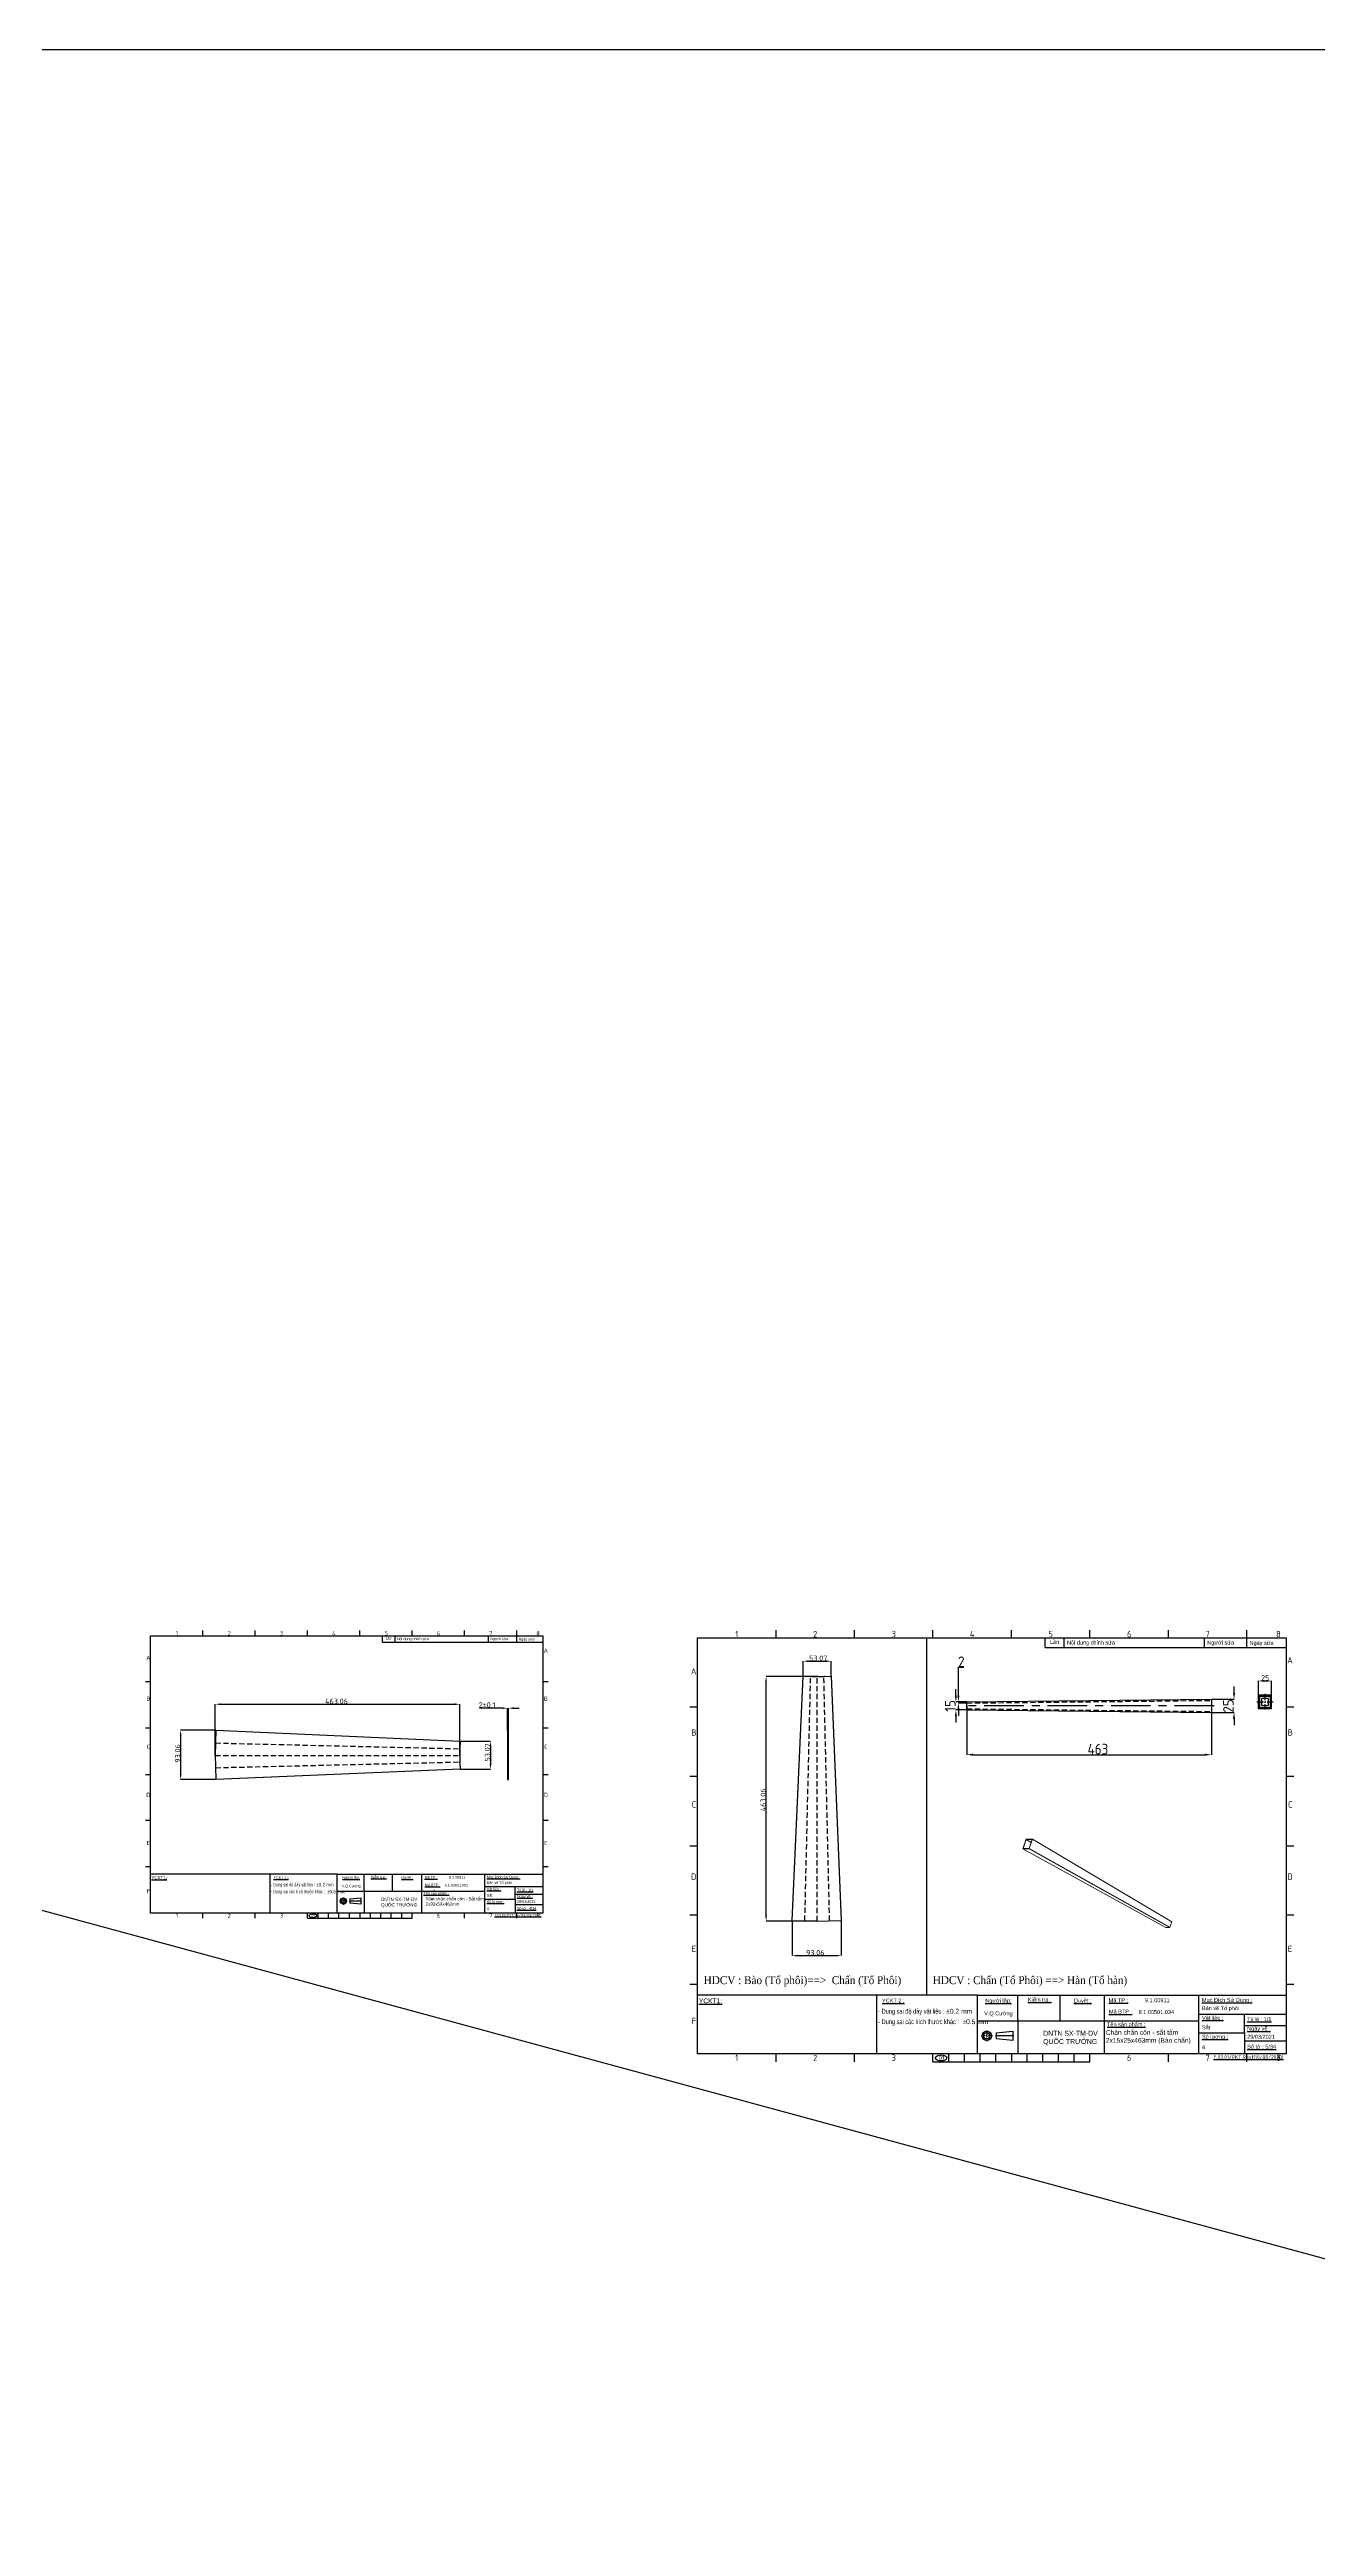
# Model space of a CAD drawing. Header units: millimetres. Extents: x -205945 to -46279, y 28253 to 108078.
# Drawn here: x -122885 to -120485, y 42324 to 47014 of the extents above; entities that cross this region are included whole.
import ezdxf

# ---------------------------------------------------------------- set-up
doc = ezdxf.new("R2010")
doc.units = ezdxf.units.MM
doc.header["$PDMODE"] = 2
for name, pattern in [('CENTER', [2, 1.25, -0.25, 0.25, -0.25]), ('CENTERX2', [4, 2.5, -0.5, 0.5, -0.5]), ('CONTPVMNIL', [0]), ('DASHEDX2', [1.5, 1, -0.5])]:
    doc.linetypes.add(name, pattern=pattern)
doc.layers.get('0').update_dxf_attribs({"linetype": 'CONTPVMNIL'})
doc.layers.get('DEFPOINTS').update_dxf_attribs({"color": 6})
for name, color, linetype in [('CENTER', 1, 'CENTERX2'), ('FRAME050', 6, 'Continuous'), ('hatch', 4, 'DASHEDX2'), ('MAIN', 7, 'Continuous')]:
    doc.layers.add(name, color=color, linetype=linetype)
doc.styles.add('ISOCP', font='isocp')
doc.styles.add('SLDTEXTSTYLE1', font='timesi.ttf', dxfattribs={"width": 0.933})
doc.styles.add('SLDTEXTSTYLE3', font='TXT', dxfattribs={"width": 0.65, "bigfont": 'bigfont'})
doc.styles.get("Standard").update_dxf_attribs({"font": 'isocp.shx'})
doc.dimstyles.new('Dim20$0', dxfattribs={"dimtxt": 20, "dimasz": 10, "dimexe": 0, "dimexo": 0, "dimgap": 0.6, "dimtad": 1, "dimtoh": 1, "dimdsep": 46, "dimtxsty": 'ISOCP', "dimcen": 0, "dimclrd": 3, "dimclre": 3, "dimclrt": 7, "dimadec": 3, "dimazin": 2, "dimtp": 0.05, "dimtm": 0.05, "dimtfac": 0.7, "dimtofl": 0, "dimtmove": 0, "dimatfit": 3, "dimfxl": 0, "dimtolj": 1, "dimarcsym": 0})

# ---------------------------------------------------------------- blocks, each defined once
blk = doc.blocks.new('ẢERHAEEH')
at = {"layer": 'FRAME050'}
for p, q in [((-261.4, 214), (-261.4, 217.9)), ((-221.8, 214), (-221.8, 217.9)), ((-182.2, 214), (-182.2, 217.9)), ((-142.6, 214), (-142.6, 217.9)), ((-103, 214), (-103, 217.9)), ((-63.4, 214), (-63.4, 217.9)), ((-23.8, 214), (-23.8, 217.9)), ((-301, 179), (-304.9, 179)), ((0, 179), (-4, 179)), ((-301, 144), (-304.9, 144)), ((0, 144), (-4, 144)), ((-304.9, 109), (-301, 109)), ((-4, 109), (0, 109)), ((-301, 74), (-304.9, 74)), ((0, 74), (-4, 74)), ((-301, 39), (-304.9, 39)), ((0, 39), (-4, 39)), ((-261.4, 0), (-261.4, 4)), ((-221.8, 0), (-221.8, 4)), ((-182.2, 0), (-182.2, 4)), ((-182.2, 0), (-103, 0)), ((-174.2, 0), (-174.2, 4)), ((-166.3, 0), (-166.3, 4)), ((-158.4, 0), (-158.4, 4)), ((-150.5, 0), (-150.5, 4)), ((-142.6, 4), (-142.6, 0)), ((-134.6, 0), (-134.6, 4)), ((-126.7, 0), (-126.7, 4)), ((-118.8, 0), (-118.8, 4)), ((-110.9, 0), (-110.9, 4)), ((-103, 0), (-103, 4)), ((-63.4, 0), (-63.4, 4)), ((-23.8, 0), (-23.8, 4))]:
    blk.add_line(p, q, dxfattribs=at)
at = {"layer": 'MAIN', "color": 7, "linetype": 'Continuous'}
blk.add_lwpolyline([(-301, 214), (-4, 214), (-4, 4), (-301, 4)], close=True, dxfattribs=at)
at = {"layer": 'FRAME050', "style": 'ISOCP'}
for s, p in [('1', (-282, 214.4)), ('2', (-242.7, 214.3)), ('3', (-203.1, 214.4)), ('4', (-163.6, 214.4)), ('5', (-123.9, 214.4)), ('6', (-84.3, 214.3)), ('7', (-44.7, 214.4)), ('8', (-9, 214.4)), ('A', (-3.4, 201.2)), ('A', (-304.4, 195.6)), ('B', (-304.2, 164.7)), ('B', (-3.2, 164.7)), ('C', (-304, 128.3)), ('C', (-3, 128.3)), ('D', (-304.3, 91.9)), ('D', (-3.3, 91.9)), ('E', (-304, 55.4)), ('E', (-3.1, 55.4)), ('F', (-304, 19)), ('1', (-282, 0.4)), ('2', (-242.7, 0.3)), ('3', (-203.1, 0.5)), ('6', (-84.3, 0.3)), ('7', (-44.7, 0.4)), ('8', (-9, 0.4))]:
    blk.add_text(s, height=3.17, dxfattribs=at).set_placement(p)
blk = doc.blocks.new('*D64')
at = {"color": 3, "lineweight": -2, "ltscale": 30, "transparency": 16777216}
for p, q in [((-121149.1, 43877.7), (-121149.1, 43785.4)), ((-120686.1, 43877.7), (-120686.1, 43785.4)), ((-121137.1, 43785.4), (-120698.1, 43785.4))]:
    blk.add_line(p, q, dxfattribs=at)
at = {"color": 3, "ltscale": 30, "transparency": 16777216}
for points in [[(-121137.1, 43787.4), (-121137.1, 43783.4), (-121149.1, 43785.4)], [(-120698.1, 43787.4), (-120698.1, 43783.4), (-120686.1, 43785.4)]]:
    blk.add_solid(points, dxfattribs=at)
at = {"layer": 'DEFPOINTS', "color": 0, "ltscale": 30, "transparency": 16777216}
for p in [(-121149.1, 43877.7), (-120686.1, 43877.7), (-120686.1, 43785.4)]:
    blk.add_point(p, dxfattribs=at)
at = {"color": 7, "ltscale": 30, "transparency": 16777216, "insert": (-120900.9, 43796), "char_height": 20, "attachment_point": 5, "style": 'ISOCP'}
blk.add_mtext('\\A1;463', dxfattribs=at)
blk = doc.blocks.new('*D65')
at = {"color": 3, "lineweight": -2, "ltscale": 30, "transparency": 16777216}
for p, q in [((-120643.3, 43902.2), (-120643.3, 43914.2)), ((-120686.1, 43890.2), (-120643.3, 43890.2)), ((-120686.1, 43865.2), (-120643.3, 43865.2)), ((-120643.3, 43853.2), (-120643.3, 43841.2))]:
    blk.add_line(p, q, dxfattribs=at)
at = {"color": 3, "ltscale": 30, "transparency": 16777216}
for points in [[(-120645.3, 43902.2), (-120641.3, 43902.2), (-120643.3, 43890.2)], [(-120645.3, 43853.2), (-120641.3, 43853.2), (-120643.3, 43865.2)]]:
    blk.add_solid(points, dxfattribs=at)
at = {"layer": 'DEFPOINTS', "color": 0, "ltscale": 30, "transparency": 16777216}
for p in [(-120686.1, 43890.2), (-120686.1, 43865.2), (-120643.3, 43865.2)]:
    blk.add_point(p, dxfattribs=at)
at = {"color": 7, "ltscale": 30, "transparency": 16777216, "insert": (-120653.9, 43877.7), "char_height": 20, "attachment_point": 5, "rotation": 90, "style": 'ISOCP'}
blk.add_mtext('\\A1;25', dxfattribs=at)
blk = doc.blocks.new('*D66')
at = {"color": 3, "lineweight": -2, "ltscale": 30, "transparency": 16777216}
for p, q in [((-121165, 43897.2), (-121165, 43950.8)), ((-121165, 43950.8), (-121154.7, 43950.8)), ((-121149.1, 43885.2), (-121165, 43885.2)), ((-121149.1, 43883.2), (-121165, 43883.2)), ((-121165, 43871.2), (-121165, 43859.2))]:
    blk.add_line(p, q, dxfattribs=at)
at = {"color": 3, "ltscale": 30, "transparency": 16777216}
for points in [[(-121167, 43897.2), (-121163, 43897.2), (-121165, 43885.2)], [(-121167, 43871.2), (-121163, 43871.2), (-121165, 43883.2)]]:
    blk.add_solid(points, dxfattribs=at)
at = {"layer": 'DEFPOINTS', "color": 0, "ltscale": 30, "transparency": 16777216}
for p in [(-121165, 43883.2), (-121149.1, 43885.2), (-121149.1, 43883.2)]:
    blk.add_point(p, dxfattribs=at)
at = {"color": 7, "ltscale": 30, "transparency": 16777216, "insert": (-121159.5, 43961.4), "char_height": 20, "attachment_point": 5, "style": 'ISOCP'}
blk.add_mtext('\\A1;2', dxfattribs=at)
blk = doc.blocks.new('*D230')
at = {"color": 3, "lineweight": -2, "ltscale": 30, "transparency": 16777216}
for p, q in [((-121169.8, 43897.2), (-121169.8, 43909.2)), ((-121149.1, 43885.2), (-121169.8, 43885.2)), ((-121149.1, 43870.2), (-121169.8, 43870.2)), ((-121169.8, 43858.2), (-121169.8, 43846.2))]:
    blk.add_line(p, q, dxfattribs=at)
at = {"color": 3, "ltscale": 30, "transparency": 16777216}
for points in [[(-121171.8, 43897.2), (-121167.8, 43897.2), (-121169.8, 43885.2)], [(-121171.8, 43858.2), (-121167.8, 43858.2), (-121169.8, 43870.2)]]:
    blk.add_solid(points, dxfattribs=at)
at = {"layer": 'DEFPOINTS', "color": 0, "ltscale": 30, "transparency": 16777216}
for p in [(-121169.8, 43870.2), (-121149.1, 43885.2), (-121149.1, 43870.2)]:
    blk.add_point(p, dxfattribs=at)
at = {"color": 7, "ltscale": 30, "transparency": 16777216, "insert": (-121180.4, 43877.7), "char_height": 20, "attachment_point": 5, "rotation": 90, "style": 'ISOCP'}
blk.add_mtext('\\A1;15', dxfattribs=at)
blk = doc.blocks.new('*D250')
at = {"color": 3, "lineweight": -2, "ltscale": 30, "transparency": 16777216}
for p, q in [((-120597.3, 43897.8), (-120597.3, 43925)), ((-120587.3, 43925), (-120582.3, 43925)), ((-120572.3, 43897.8), (-120572.3, 43925))]:
    blk.add_line(p, q, dxfattribs=at)
at = {"color": 3, "ltscale": 30, "transparency": 16777216}
for points in [[(-120587.3, 43926.6), (-120587.3, 43923.3), (-120597.3, 43925)], [(-120582.3, 43926.6), (-120582.3, 43923.3), (-120572.3, 43925)]]:
    blk.add_solid(points, dxfattribs=at)
at = {"layer": 'DEFPOINTS', "color": 0, "ltscale": 30, "transparency": 16777216}
for p in [(-120572.3, 43925), (-120597.3, 43897.8), (-120572.3, 43897.8)]:
    blk.add_point(p, dxfattribs=at)
at = {"color": 7, "ltscale": 30, "transparency": 16777216, "insert": (-120584.2, 43930.6), "char_height": 10, "attachment_point": 5, "style": 'ISOCP'}
blk.add_mtext('\\A1;25', dxfattribs=at)
blk = doc.blocks.new('*D257')
at = {"color": 3, "lineweight": -2, "ltscale": 30, "transparency": 16777216}
for p, q in [((-122571.7, 43784.1), (-122571.7, 43880.9)), ((-122561.7, 43880.9), (-122118.6, 43880.9)), ((-122108.6, 43784.1), (-122108.6, 43880.9))]:
    blk.add_line(p, q, dxfattribs=at)
at = {"color": 3, "ltscale": 30, "transparency": 16777216}
for points in [[(-122561.7, 43882.6), (-122561.7, 43879.3), (-122571.7, 43880.9)], [(-122118.6, 43882.6), (-122118.6, 43879.3), (-122108.6, 43880.9)]]:
    blk.add_solid(points, dxfattribs=at)
at = {"layer": 'DEFPOINTS', "color": 0, "ltscale": 30, "transparency": 16777216}
for p in [(-122108.6, 43880.9), (-122571.7, 43784.1), (-122108.6, 43784.1)]:
    blk.add_point(p, dxfattribs=at)
at = {"color": 7, "ltscale": 30, "transparency": 16777216, "insert": (-122342.2, 43886.5), "char_height": 10, "attachment_point": 5, "style": 'ISOCP'}
blk.add_mtext('\\A1;463.06', dxfattribs=at)
blk = doc.blocks.new('*D258')
at = {"color": 3, "lineweight": -2, "ltscale": 30, "transparency": 16777216}
for p, q in [((-122107.9, 43810.9), (-122050.8, 43810.9)), ((-122050.8, 43800.9), (-122050.8, 43767.8)), ((-122108.1, 43757.8), (-122050.8, 43757.8))]:
    blk.add_line(p, q, dxfattribs=at)
at = {"color": 3, "ltscale": 30, "transparency": 16777216}
for points in [[(-122052.4, 43800.9), (-122049.1, 43800.9), (-122050.8, 43810.9)], [(-122052.4, 43767.8), (-122049.1, 43767.8), (-122050.8, 43757.8)]]:
    blk.add_solid(points, dxfattribs=at)
at = {"layer": 'DEFPOINTS', "color": 0, "ltscale": 30, "transparency": 16777216}
for p in [(-122107.9, 43810.9), (-122108.1, 43757.8), (-122050.8, 43757.8)]:
    blk.add_point(p, dxfattribs=at)
at = {"color": 7, "ltscale": 30, "transparency": 16777216, "insert": (-122056.4, 43789.7), "char_height": 10, "attachment_point": 5, "rotation": 90, "style": 'ISOCP'}
blk.add_mtext('\\A1;53.07', dxfattribs=at)
blk = doc.blocks.new('*D259')
at = {"color": 3, "lineweight": -2, "ltscale": 30, "transparency": 16777216}
for p, q in [((-122570.5, 43831.7), (-122637.2, 43831.7)), ((-122637.2, 43821.7), (-122637.2, 43748.7)), ((-122570.8, 43738.7), (-122637.2, 43738.7))]:
    blk.add_line(p, q, dxfattribs=at)
at = {"color": 3, "ltscale": 30, "transparency": 16777216}
for points in [[(-122638.9, 43821.7), (-122635.5, 43821.7), (-122637.2, 43831.7)], [(-122638.9, 43748.7), (-122635.5, 43748.7), (-122637.2, 43738.7)]]:
    blk.add_solid(points, dxfattribs=at)
at = {"layer": 'DEFPOINTS', "color": 0, "ltscale": 30, "transparency": 16777216}
for p in [(-122570.5, 43831.7), (-122637.2, 43738.7), (-122570.8, 43738.7)]:
    blk.add_point(p, dxfattribs=at)
at = {"color": 7, "ltscale": 30, "transparency": 16777216, "insert": (-122642.8, 43787.8), "char_height": 10, "attachment_point": 5, "rotation": 90, "style": 'ISOCP'}
blk.add_mtext('\\A1;93.06', dxfattribs=at)
blk = doc.blocks.new('*D260')
at = {"color": 3, "lineweight": -2, "ltscale": 30, "transparency": 16777216}
for p, q in [((-121432.2, 43933.5), (-121529, 43933.5)), ((-121529, 43480.4), (-121529, 43923.5)), ((-121432.2, 43470.4), (-121529, 43470.4))]:
    blk.add_line(p, q, dxfattribs=at)
at = {"color": 3, "ltscale": 30, "transparency": 16777216}
for points in [[(-121530.7, 43923.5), (-121527.4, 43923.5), (-121529, 43933.5)], [(-121530.7, 43480.4), (-121527.4, 43480.4), (-121529, 43470.4)]]:
    blk.add_solid(points, dxfattribs=at)
at = {"layer": 'DEFPOINTS', "color": 0, "ltscale": 30, "transparency": 16777216}
for p in [(-121529, 43933.5), (-121432.2, 43933.5), (-121432.2, 43470.4)]:
    blk.add_point(p, dxfattribs=at)
at = {"color": 7, "ltscale": 30, "transparency": 16777216, "insert": (-121534.6, 43699.9), "char_height": 10, "attachment_point": 5, "rotation": 90, "style": 'ISOCP'}
blk.add_mtext('\\A1;463.06', dxfattribs=at)
blk = doc.blocks.new('*D261')
at = {"color": 3, "lineweight": -2, "ltscale": 30, "transparency": 16777216}
for p, q in [((-121459, 43934.2), (-121459, 43962.4)), ((-121449, 43962.4), (-121415.9, 43962.4)), ((-121405.9, 43934), (-121405.9, 43962.4))]:
    blk.add_line(p, q, dxfattribs=at)
at = {"color": 3, "ltscale": 30, "transparency": 16777216}
for points in [[(-121449, 43964.1), (-121449, 43960.8), (-121459, 43962.4)], [(-121415.9, 43964.1), (-121415.9, 43960.8), (-121405.9, 43962.4)]]:
    blk.add_solid(points, dxfattribs=at)
at = {"layer": 'DEFPOINTS', "color": 0, "ltscale": 30, "transparency": 16777216}
for p in [(-121405.9, 43962.4), (-121459, 43934.2), (-121405.9, 43934)]:
    blk.add_point(p, dxfattribs=at)
at = {"color": 7, "ltscale": 30, "transparency": 16777216, "insert": (-121430.4, 43968), "char_height": 10, "attachment_point": 5, "style": 'ISOCP'}
blk.add_mtext('\\A1;53.07', dxfattribs=at)
blk = doc.blocks.new('*D262')
at = {"color": 3, "lineweight": -2, "ltscale": 30, "transparency": 16777216}
for p, q in [((-121479.8, 43471.6), (-121479.8, 43404.9)), ((-121386.8, 43471.3), (-121386.8, 43404.9)), ((-121469.8, 43404.9), (-121396.8, 43404.9))]:
    blk.add_line(p, q, dxfattribs=at)
at = {"color": 3, "ltscale": 30, "transparency": 16777216}
for points in [[(-121469.8, 43406.5), (-121469.8, 43403.2), (-121479.8, 43404.9)], [(-121396.8, 43406.5), (-121396.8, 43403.2), (-121386.8, 43404.9)]]:
    blk.add_solid(points, dxfattribs=at)
at = {"layer": 'DEFPOINTS', "color": 0, "ltscale": 30, "transparency": 16777216}
for p in [(-121479.8, 43471.6), (-121386.8, 43471.3), (-121386.8, 43404.9)]:
    blk.add_point(p, dxfattribs=at)
at = {"color": 7, "ltscale": 30, "transparency": 16777216, "insert": (-121435.9, 43410.5), "char_height": 10, "attachment_point": 5, "style": 'ISOCP'}
blk.add_mtext('\\A1;93.06', dxfattribs=at)
blk = doc.blocks.new('*D281')
at = {"color": 3, "lineweight": -2, "ltscale": 30, "transparency": 16777216}
for p, q in [((-122028.5, 43873.4), (-122071.5, 43873.4)), ((-122018.5, 43831.7), (-122018.5, 43873.4)), ((-122016.5, 43831.7), (-122016.5, 43873.4)), ((-122006.5, 43873.4), (-121996.5, 43873.4))]:
    blk.add_line(p, q, dxfattribs=at)
at = {"color": 3, "ltscale": 30, "transparency": 16777216}
for points in [[(-122028.5, 43875.1), (-122028.5, 43871.8), (-122018.5, 43873.4)], [(-122006.5, 43875.1), (-122006.5, 43871.8), (-122016.5, 43873.4)]]:
    blk.add_solid(points, dxfattribs=at)
at = {"layer": 'DEFPOINTS', "color": 0, "ltscale": 30, "transparency": 16777216}
for p in [(-122016.5, 43873.4), (-122018.5, 43831.7), (-122016.5, 43831.7)]:
    blk.add_point(p, dxfattribs=at)
at = {"color": 7, "ltscale": 30, "transparency": 16777216, "insert": (-122057.3, 43879.5), "char_height": 10, "attachment_point": 5, "style": 'ISOCP'}
blk.add_mtext('\\A1;2±0.1', dxfattribs=at)

msp = doc.modelspace()

# ---------------------------------------------------------------- linework, layer by layer
at = {"ltscale": 30}
for p, q in [((-135875.365, 47014.308), (-66788.624, 28252.757)), ((-121224.92, 43329.745), (-121224.92, 44006.271)), ((-121149.146, 43885.209, 0), (-120686.146, 43890.209, 0)), ((-121149.146, 43870.209, 0), (-121149.146, 43885.209, 0)), ((-121149.146, 43870.209, 0), (-120686.146, 43865.209, 0)), ((-120686.146, 43890.209, 0), (-120686.146, 43865.209, 0))]:
    msp.add_line(p, q, dxfattribs=at)
at = {"color": 7, "linetype": 'Continuous', "lineweight": 25}
for p, q in [((-121479.824, 43471.567), (-121458.967, 43934.151)), ((-121458.967, 43934.151), (-121444.775, 43933.665)), ((-121443.047, 43933.624), (-121444.775, 43933.665)), ((-121443.047, 43933.624), (-121432.248, 43933.488)), ((-121430.52, 43933.484), (-121432.248, 43933.488)), ((-121430.52, 43933.484), (-121419.721, 43933.581)), ((-121417.993, 43933.615), (-121419.721, 43933.581)), ((-121417.993, 43933.615), (-121405.899, 43933.984)), ((-121405.899, 43933.984), (-121386.767, 43471.326)), ((-122570.527, 43831.708), (-122571.356, 43807.522)), ((-122570.527, 43831.708), (-122107.943, 43810.851)), ((-122107.943, 43810.851), (-122108.43, 43796.659)), ((-122571.375, 43807.522), (-122571.671, 43784.132)), ((-122571.671, 43784.132), (-122571.478, 43762.469)), ((-122571.496, 43762.469), (-122570.769, 43738.652)), ((-122108.61, 43782.405), (-122108.607, 43784.132)), ((-122108.61, 43782.405), (-122108.514, 43771.605)), ((-122108.47, 43794.932), (-122108.607, 43784.132)), ((-122108.48, 43769.877), (-122108.514, 43771.605)), ((-122108.48, 43769.877), (-122108.11, 43757.783)), ((-122108.47, 43794.932), (-122108.43, 43796.659)), ((-122108.11, 43757.783), (-122570.769, 43738.652)), ((-121479.824, 43471.567), (-121455.638, 43470.738)), ((-121455.638, 43470.72), (-121432.248, 43470.424)), ((-121432.248, 43470.424), (-121410.585, 43470.617)), ((-121410.584, 43470.598), (-121386.767, 43471.326))]:
    msp.add_line(p, q, dxfattribs=at)
at = {"ltscale": 50}
for p, q in [((-120595.331, 43897.334, 0), (-120597.331, 43897.334, 0)), ((-120597.331, 43897.334, 0), (-120597.331, 43872.834, 0)), ((-120597.331, 43872.834, 0), (-120572.331, 43872.834, 0)), ((-120572.331, 43897.834, 0), (-120595.331, 43897.834, 0)), ((-120595.331, 43897.834, 0), (-120595.331, 43874.834, 0)), ((-120574.331, 43895.834, 0), (-120595.331, 43895.834, 0)), ((-120595.331, 43874.834, 0), (-120574.331, 43874.834, 0)), ((-120574.331, 43874.834, 0), (-120574.331, 43895.834, 0)), ((-120572.331, 43872.834, 0), (-120572.331, 43897.834, 0))]:
    msp.add_line(p, q, dxfattribs=at)
at = {"color": 0, "linetype": 'Continuous', "lineweight": 0, "extrusion": (-0.721444, 0.412332, 0.556327)}
for p, q in [((-121043.223, 43607.099, 0), (-121036.806, 43625.318, 0)), ((-121042.476, 43607.834, 0), (-121036.572, 43624.596, 0)), ((-121036.806, 43625.318, 0), (-121024.533, 43625.487, 0)), ((-121036.572, 43624.596, 0), (-121025.281, 43624.751, 0)), ((-121036.572, 43624.596, 0), (-121027.248, 43619.165, 0)), ((-121025.281, 43624.751, 0), (-121031.19, 43607.974, 0)), ((-121024.533, 43625.487, 0), (-121030.782, 43607.745, 0)), ((-121024.533, 43625.487, 0), (-120761.048, 43469.081, 0)), ((-121030.951, 43607.267, 0), (-121043.223, 43607.099, 0)), ((-121043.223, 43607.099, 0), (-120772.262, 43458.048, 0)), ((-121032.214, 43607.975, 0), (-121042.476, 43607.834, 0)), ((-121032.214, 43607.975, 0), (-120764.899, 43458.149, 0)), ((-121031.19, 43607.974, 0), (-120764.73, 43458.628, 0)), ((-120772.262, 43458.048, 0), (-120764.899, 43458.149, 0)), ((-120764.73, 43458.628, 0), (-120761.048, 43469.081, 0))]:
    msp.add_line(p, q, dxfattribs=at)
for p, q in [((-122340.842, 43559.432, 0), (-122693.931, 43559.432, 0)), ((-122468.461, 43559.432, 0), (-122468.461, 43485.449, 0)), ((-122340.842, 43527.175, 0), (-122180.452, 43527.175, 0)), ((-122289.854, 43529.226, 0), (-122289.854, 43485.449, 0)), ((-122237.08, 43559.432, 0), (-122237.08, 43527.175, 0)), ((-122157.671, 43529.226, 0), (-122157.351, 43529.226, 0)), ((-122061.608, 43535.55, 0), (-122061.608, 43559.432, 0)), ((-122004.008, 43521.482, 0), (-121951.431, 43521.482, 0)), ((-122004.008, 43501.875, 0), (-121951.431, 43501.875, 0)), ((-121128.844, 43329.745), (-121658.476, 43329.745)), ((-121320.272, 43329.745), (-121320.272, 43218.771)), ((-120973.199, 43329.745), (-120973.199, 43281.36)), ((-120709.992, 43293.923), (-120709.992, 43329.745)), ((-121128.844, 43281.36), (-120888.259, 43281.36)), ((-121052.361, 43284.436), (-121052.361, 43218.771)), ((-120854.087, 43284.436), (-120853.606, 43284.436)), ((-120623.592, 43272.821), (-120544.726, 43272.821)), ((-120623.592, 43243.41), (-120544.726, 43243.41))]:
    msp.add_line(p, q)
at = {"ltscale": 3}
for p, q in [((-122180.452, 43527.175, 0), (-122061.608, 43527.175, 0)), ((-120888.259, 43281.36), (-120709.992, 43281.36))]:
    msp.add_line(p, q, dxfattribs=at)
at = {"linetype": 'ByBlock'}
for p, q in [((-122004.008, 43511.849, 0), (-122004.008, 43485.449, 0)), ((-120623.592, 43258.371), (-120623.592, 43218.771))]:
    msp.add_line(p, q, dxfattribs=at)
at = {"ltscale": 30}
for points in [[(-135875.365, 47014.308), (-66788.624, 47014.308), (-66788.624, 28252.757), (-135875.365, 28252.757)], [(-122018.498, 43738.648), (-122016.498, 43738.648), (-122016.498, 43831.708), (-122018.498, 43831.708)]]:
    msp.add_lwpolyline(points, close=True, dxfattribs=at)
at = {"color": 1}
for centre, major_axis in [((-122386.799, 43480.385, 0), (-7.026, 0)), ((-121197.778, 43211.174), (-10.54, 0))]:
    msp.add_ellipse(centre, major_axis=major_axis, ratio=0.55171628, dxfattribs=at)
at = {"layer": 'CENTER', "ltscale": 30}
msp.add_line((-120681.146, 43877.709, 0), (-121154.146, 43877.709, 0), dxfattribs=at)
at = {"layer": 'CENTER', "ltscale": 5}
for p, q in [((-120600.331, 43885.334, 0), (-120569.331, 43885.334, 0)), ((-120584.831, 43900.834, 0), (-120584.831, 43870.834, 0))]:
    msp.add_line(p, q, dxfattribs=at)
at = {"layer": 'CENTER', "color": 1, "linetype": 'CENTER', "ltscale": 0.05}
for p, q in [((-122322.085, 43508.266, 0), (-122336.346, 43508.266, 0)), ((-122329.216, 43515.397, 0), (-122329.216, 43501.136, 0)), ((-121100.708, 43252.997), (-121122.099, 43252.997)), ((-121111.403, 43263.693), (-121111.403, 43242.301))]:
    msp.add_line(p, q, dxfattribs=at)
at = {"layer": 'CENTER'}
for p, q in [((-122295.031, 43508.266, 0), (-122318.139, 43508.266, 0)), ((-121060.127, 43252.997), (-121094.789, 43252.997))]:
    msp.add_line(p, q, dxfattribs=at)
at = {"layer": 'hatch', "ltscale": 10}
for p, q in [((-121455.638, 43470.72), (-121444.775, 43933.665)), ((-121432.248, 43470.424), (-121432.248, 43933.488)), ((-121408.858, 43470.72), (-121419.719, 43933.581)), ((-121149.146, 43883.209, 0), (-120686.146, 43888.209, 0)), ((-121149.146, 43872.209, 0), (-120686.146, 43867.209, 0)), ((-122016.498, 43811.713), (-122018.498, 43811.713)), ((-122571.671, 43784.132), (-122108.607, 43784.132)), ((-122571.375, 43807.522), (-122108.43, 43796.659)), ((-122571.375, 43760.742), (-122108.514, 43771.604)), ((-122018.498, 43758.643), (-122016.498, 43758.643))]:
    msp.add_line(p, q, dxfattribs=at)
at = {"layer": 'hatch', "ltscale": 5, "elevation": 0}
msp.add_lwpolyline([(-120591.331, 43878.834), (-120578.331, 43878.834), (-120578.331, 43891.834), (-120591.331, 43891.834)], close=True, dxfattribs=at)
at = {"layer": 'MAIN'}
for p, q in [((-122255.336, 43998.449, 0), (-122255.336, 44010.449, 0)), ((-122255.336, 43998.449, 0), (-121951.431, 43998.449, 0)), ((-122231.336, 43998.449, 0), (-122231.336, 44010.449, 0)), ((-122054.266, 43998.449, 0), (-122054.266, 44010.449, 0)), ((-122000.931, 43998.449, 0), (-122000.931, 44010.449, 0)), ((-121000.583, 43988.271), (-121000.583, 44006.271)), ((-120964.583, 43988.271), (-120964.583, 44006.271)), ((-120698.98, 43988.271), (-120698.98, 44006.271)), ((-120618.976, 43988.271), (-120618.976, 44006.271)), ((-121000.583, 43988.271), (-120544.726, 43988.271)), ((-122340.842, 43559.432, 0), (-121951.431, 43559.432, 0)), ((-122340.842, 43527.175, 0), (-122340.842, 43559.432, 0)), ((-122340.842, 43485.449, 0), (-122340.842, 43527.175, 0)), ((-122289.854, 43529.226, 0), (-122289.854, 43559.432, 0)), ((-122180.452, 43535.55, 0), (-122180.452, 43559.432, 0)), ((-122180.452, 43511.849, 0), (-122180.452, 43535.55, 0)), ((-122061.608, 43535.55, 0), (-121951.431, 43535.55, 0)), ((-122061.608, 43511.849, 0), (-122061.608, 43535.55, 0)), ((-122004.008, 43511.849, 0), (-122004.008, 43535.55, 0)), ((-122317.228, 43512.187, 0), (-122296.159, 43514.147, 0)), ((-122317.228, 43512.187, 0), (-122317.228, 43504.346, 0)), ((-122296.159, 43502.386, 0), (-122317.228, 43504.346, 0)), ((-122296.159, 43514.147, 0), (-122296.159, 43502.386, 0)), ((-122180.452, 43485.449, 0), (-122180.452, 43511.849, 0)), ((-122061.608, 43511.849, 0), (-122004.008, 43511.849, 0)), ((-122061.608, 43485.449, 0), (-122061.608, 43511.849, 0)), ((-122001.131, 43511.849, 0), (-122001.026, 43511.849, 0)), ((-121128.844, 43329.745), (-120544.726, 43329.745)), ((-121128.844, 43281.36), (-121128.844, 43329.745)), ((-121052.361, 43284.436), (-121052.361, 43329.745)), ((-120888.259, 43293.923), (-120888.259, 43329.745)), ((-120888.259, 43258.371), (-120888.259, 43293.923)), ((-120709.992, 43293.923), (-120544.726, 43293.923)), ((-120709.992, 43258.371), (-120709.992, 43293.923)), ((-120623.592, 43258.371), (-120623.592, 43293.923)), ((-121128.844, 43218.771), (-121128.844, 43281.36)), ((-121093.423, 43258.877), (-121061.818, 43261.818)), ((-121093.423, 43258.877), (-121093.423, 43247.116)), ((-121061.818, 43244.176), (-121093.423, 43247.116)), ((-121061.818, 43261.818), (-121061.818, 43244.176)), ((-120888.259, 43218.771), (-120888.259, 43258.371)), ((-120709.992, 43258.371), (-120623.592, 43258.371)), ((-120709.992, 43218.771), (-120709.992, 43258.371)), ((-120619.277, 43258.371), (-120619.12, 43258.371))]:
    msp.add_line(p, q, dxfattribs=at)
for centre, radius in [((-122329.216, 43508.266, 0), 5.881), ((-122329.216, 43508.266, 0), 3.92), ((-121111.403, 43252.997), 8.821), ((-121111.403, 43252.997), 5.881)]:
    msp.add_circle(centre, radius, dxfattribs=at)

# ---------------------------------------------------------------- block references
for p, xscale, yscale, zscale in [((-121941.531, 43475.549, 0), 2.5, 2.5, 2.5), ((-120529.876, 43203.921), 3.75, 3.75, 3.75)]:
    msp.add_blockref('ẢERHAEEH', p, dxfattribs=dict(xscale=xscale, yscale=yscale, zscale=zscale))

# ---------------------------------------------------------------- texts
at = {"attachment_point": 1}
for s, insert, char_height, width in [('{\\fArial|b0|i0|c0|p34;Lần}', (-122249.294, 44008.083, 0), 5, 24.50884), ('{\\fArial|b0|i0|c0|p34;Lần}', (-120991.521, 44002.721), 7.5, 24.50884), ('{\\fArial|b0|i0|c0|p34;\\LYCKT1:}', (-122692.455, 43555.442, 0), 6, 28.97216), ('{\\LF.03.01/PKT.Rev1(10/08/2020)}', (-122043.011, 43483.585, 0), 4.5, 28.97216), ('{\\fArial|b0|i0|c0|p34;29/03/2021}', (-122000.606, 43509.586, 0), 5, 11.98235), ('{\\fArial|b0|i0|c0|p34;\\LYCKT1:}', (-121656.262, 43323.76), 9, 28.97216), ('{\\fArial|b0|i0|c0|p34;29/03/2021}', (-120618.488, 43254.976), 7.5, 11.98235), ('{\\LF.03.01/PKT.Rev1(10/08/2020)}', (-120682.097, 43215.975), 6.75, 28.97216)]:
    msp.add_mtext(s, dxfattribs=dict(at, insert=insert, char_height=char_height, width=width))
at = {"color": 0, "attachment_point": 1}
for s, insert, char_height, width, style in [('{\\fArial|b0|i0|c0|p34;\\W1;\\C256;Nội dung chỉnh sửa}', (-122227.986, 44007.256, 0), 5, 91.62671, 'SLDTEXTSTYLE3'), ('{\\fArial|b0|i0|c0|p34;\\W1;\\C256;Người sửa}', (-122050.917, 44007.256, 0), 5, 91.62671, 'SLDTEXTSTYLE3'), ('{\\fArial|b0|i0|c0|p34;\\W1;\\C256;Ngày sửa}', (-121997.581, 44006.823, 0), 5, 91.62671, 'SLDTEXTSTYLE3'), ('{\\fArial|b0|i0|c0|p34;\\W1;\\C256;Nội dung chỉnh sửa}', (-120959.559, 44001.481), 7.5, 137.44007, 'SLDTEXTSTYLE3'), ('{\\fArial|b0|i0|c0|p34;\\W1;\\C256;Người sửa}', (-120693.955, 44001.481), 7.5, 137.44007, 'SLDTEXTSTYLE3'), ('{\\fArial|b0|i0|c0|p34;\\W1;\\C256;Ngày sửa}', (-120613.951, 44000.831), 7.5, 137.44007, 'SLDTEXTSTYLE3'), ('{\\fArial|b0|i0|c0|p34; - Dung sai độ dày vật liệu : \\W0.933;%%P0.2 mm}', (-122468.188, 43542.395, 0), 6.25, 201.46767, 'SLDTEXTSTYLE3'), ('{\\fArial|b0|i0|c0|p34; - Dung sai các kích thước khác : \\W0.933; %%P0.5 mm}', (-122468.188, 43529.261, 0), 6.25, 201.46767, 'SLDTEXTSTYLE3'), ('{\\fArial|b0|i0|c0|p34;\\W1;\\L\\C256;YCKT 2 :}', (-122461.345, 43555.264, 0), 5, 34.7354, 'SLDTEXTSTYLE3'), ('{\\fArial|b0|i0|c0|p34;\\W1;\\C256;V.Q.Cường}', (-122332.5, 43539.136, 0), 5, 34.7354, 'SLDTEXTSTYLE3'), ('{\\fArial|b0|i0|c0|p34;\\W1;\\L\\C256;Người lập:}', (-122331.051, 43555.264, 0), 5, 34.7354, 'SLDTEXTSTYLE3'), ('{\\fArial|b0|i0|c0|p34;\\W1;\\L\\C256;Kiểm tra :}', (-122277.237, 43556.475, 0), 5, 34.7354, 'SLDTEXTSTYLE3'), ('{\\fArial|b0|i0|c0|p34;\\W1;\\L\\C256;Duyệt :}', (-122219.119, 43555.264, 0), 5, 34.7354, 'SLDTEXTSTYLE3'), ('{\\fArial|b0|i0|c0|p34;\\W1;\\L\\C256;Mã TP :}', (-122175.334, 43555.622, 0), 5, 34.7354, 'SLDTEXTSTYLE3'), ('{\\fArial|b0|i0|c0|p34;\\W1;\\L\\C256;Mã BTP :}', (-122175.013, 43541.308, 0), 5, 34.7354, 'SLDTEXTSTYLE3'), ('{\\fArial|b0|i0|c0|p34;\\W1;\\C256;8.1.03681.002}', (-122137.519, 43540.75), 5, 34.7354, 'SLDTEXTSTYLE3'), ('{\\fArial|b0|i0|c0|p34;\\W1;\\C256;9.1.00911}', (-122129.512, 43555.695, 0), 5, 34.7354, 'SLDTEXTSTYLE3'), ('{\\fArial|b0|i0|c0|p34;\\W1;\\L\\C256;Mục Đích Sử Dụng :}', (-122057.623, 43556.077, 0), 5, 66.30021, 'SLDTEXTSTYLE3'), ('{\\fArial|b0|i0|c0|p34;\\W1;\\L\\C256;Vật liệu :}', (-122057.623, 43533.42, 0), 5, 34.7354, 'SLDTEXTSTYLE3'), ('{\\fArial|b0|i0|c0|p34;\\W1;\\C256;Bản vẽ Tổ phôi}', (-122057.623, 43545.693, 0), 5, 66.30021, 'SLDTEXTSTYLE3'), ('{\\fArial|b0|i0|c0|p34;\\W1;\\L\\C256;Tỷ lệ : 1/1}', (-122000.563, 43531.79, 0), 5, 34.7354, 'SLDTEXTSTYLE3'), ('{\\fArial|b0|i0|c0|p34;\\W1;\\C256;DNTN SX-TM-DV QUỐC TRƯỞNG}', (-122257.988, 43514.627, 0), 6.25, 93.13288, 'SLDTEXTSTYLE3'), ('{\\fArial|b0|i0|c0|p34;\\W1;\\L\\C256;Tên sản phẩm :}', (-122177.426, 43525.293, 0), 5, 50.89034, 'SLDTEXTSTYLE3'), ('{\\fArial|b0|i0|c0|p34;\\W1;\\C256;Tấm chân chấn côn - Sắt tấm 2x93x53x463mm}', (-122173.451, 43515.558), 6, 109.82409, 'SLDTEXTSTYLE1'), ('{\\fArial|b0|i0|c0|p34;\\W1;\\L\\C256;Số lượng :}', (-122057.623, 43509.719, 0), 5, 34.7354, 'SLDTEXTSTYLE3'), ('{\\fArial|b0|i0|c0|p34;\\W1;\\C256;4}', (-122057.623, 43496.519, 0), 5, 34.7354, 'SLDTEXTSTYLE3'), ('{\\fArial|b0|i0|c0|p34;\\W1;\\C256;Sắt }', (-122057.623, 43521.57, 0), 5, 34.7354, 'SLDTEXTSTYLE3'), ('{\\fArial|b0|i0|c0|p34;\\W1;\\L\\C256;Ngày vẽ :}', (-122000.563, 43519.896, 0), 5, 34.7354, 'SLDTEXTSTYLE3'), ('{\\fArial|b0|i0|c0|p34;\\W1;\\L\\C256;Số tờ : 4/34}', (-122000.563, 43497.028, 0), 5, 41.28152, 'SLDTEXTSTYLE3'), ('\\pt150;{\\fTimes New Roman|b0|i0|c0|p18;HDCV : Bào (Tổ phôi)==>  Chấn (Tổ Phôi)}', (-121647.09, 43365.908, 0), 15, 382.15214, 'SLDTEXTSTYLE1'), ('{\\fTimes New Roman|b0|i0|c0|p18;HDCV : Chấn (Tổ Phôi) ==> Hàn (Tổ hàn)}', (-121213.535, 43365.908, 0), 15, 390.70897, 'SLDTEXTSTYLE1'), ('{\\fArial|b0|i0|c0|p34; - Dung sai độ dày vật liệu : \\W0.933;%%P0.2 mm}', (-121319.862, 43304.189), 9.375, 302.2015, 'SLDTEXTSTYLE3'), ('{\\fArial|b0|i0|c0|p34;\\W1;\\L\\C256;YCKT 2 :}', (-121309.598, 43323.493), 7.5, 52.1031, 'SLDTEXTSTYLE3'), ('{\\fArial|b0|i0|c0|p34;\\W1;\\C256;V.Q.Cường}', (-121116.33, 43299.3), 7.5, 52.1031, 'SLDTEXTSTYLE3'), ('{\\fArial|b0|i0|c0|p34;\\W1;\\L\\C256;Người lập:}', (-121114.156, 43323.493), 7.5, 52.1031, 'SLDTEXTSTYLE3'), ('{\\fArial|b0|i0|c0|p34;\\W1;\\L\\C256;Kiểm tra :}', (-121033.436, 43325.309), 7.5, 52.1031, 'SLDTEXTSTYLE3'), ('{\\fArial|b0|i0|c0|p34;\\W1;\\L\\C256;Duyệt :}', (-120946.258, 43323.493), 7.5, 52.1031, 'SLDTEXTSTYLE3'), ('{\\fArial|b0|i0|c0|p34;\\W1;\\L\\C256;Mã TP :}', (-120880.581, 43324.029), 7.5, 52.1031, 'SLDTEXTSTYLE3'), ('{\\fArial|b0|i0|c0|p34;\\W1;\\L\\C256;Mã BTP :}', (-120880.099, 43302.559), 7.5, 52.1031, 'SLDTEXTSTYLE3'), ('{\\fArial|b0|i0|c0|p34;\\W1;\\C256;8.1.00501.034}', (-120823.858, 43301.722, 0), 7.5, 52.1031, 'SLDTEXTSTYLE3'), ('{\\fArial|b0|i0|c0|p34;\\W1;\\C256;9.1.00911}', (-120811.848, 43324.139), 7.5, 52.1031, 'SLDTEXTSTYLE3'), ('{\\fArial|b0|i0|c0|p34;\\W1;\\L\\C256;Mục Đích Sử Dụng :}', (-120704.015, 43324.712), 7.5, 99.45032, 'SLDTEXTSTYLE3'), ('{\\fArial|b0|i0|c0|p34;\\W1;\\C256;Bản vẽ Tổ phôi}', (-120704.015, 43309.137), 7.5, 99.45032, 'SLDTEXTSTYLE3'), ('{\\fArial|b0|i0|c0|p34; - Dung sai các kích thước khác : \\W0.933; %%P0.5 mm}', (-121319.862, 43284.488), 9.375, 302.2015, 'SLDTEXTSTYLE3'), ('{\\fArial|b0|i0|c0|p34;\\W1;\\C256;DNTN SX-TM-DV QUỐC TRƯỞNG}', (-121004.562, 43262.537), 9.375, 139.69932, 'SLDTEXTSTYLE3'), ('{\\fArial|b0|i0|c0|p34;\\W1;\\C256;Chân chấn côn - sắt tấm 2x15x25x463mm (Bào chấn)}', (-120885.989, 43263.935, 0), 9, 164.73613, 'SLDTEXTSTYLE1'), ('{\\fArial|b0|i0|c0|p34;\\W1;\\L\\C256;Tên sản phẩm :}', (-120883.719, 43278.537), 7.5, 76.33551, 'SLDTEXTSTYLE3'), ('{\\fArial|b0|i0|c0|p34;\\W1;\\L\\C256;Vật liệu :}', (-120704.015, 43290.727), 7.5, 52.1031, 'SLDTEXTSTYLE3'), ('{\\fArial|b0|i0|c0|p34;\\W1;\\L\\C256;Số lượng :}', (-120704.015, 43255.176), 7.5, 52.1031, 'SLDTEXTSTYLE3'), ('{\\fArial|b0|i0|c0|p34;\\W1;\\C256;Sắt }', (-120704.015, 43272.952), 7.5, 52.1031, 'SLDTEXTSTYLE3'), ('{\\fArial|b0|i0|c0|p34;\\W1;\\L\\C256;Tỷ lệ : 1/1}', (-120618.424, 43288.282), 7.5, 52.1031, 'SLDTEXTSTYLE3'), ('{\\fArial|b0|i0|c0|p34;\\W1;\\L\\C256;Ngày vẽ :}', (-120618.424, 43270.44), 7.5, 52.1031, 'SLDTEXTSTYLE3'), ('{\\fArial|b0|i0|c0|p34;\\W1;\\C256;4}', (-120704.015, 43235.376), 7.5, 52.1031, 'SLDTEXTSTYLE3'), ('{\\fArial|b0|i0|c0|p34;\\W1;\\L\\C256;Số tờ : 5/34}', (-120618.424, 43236.139), 7.5, 61.92228, 'SLDTEXTSTYLE3')]:
    msp.add_mtext(s, dxfattribs=dict(at, insert=insert, char_height=char_height, width=width, style=style))
at = {"color": 7, "width": 24.50884, "attachment_point": 1}
for insert, char_height in [((-122389.539, 43483.12, 0), 5), ((-121201.888, 43215.277), 7.5)]:
    msp.add_mtext('01', dxfattribs=dict(at, insert=insert, char_height=char_height))

# ---------------------------------------------------------------- dimensions: what is measured, and where the dimension line sits
at = {"ltscale": 30}
for base, p1, p2, angle, override, picture, middle in [((-121405.899, 43962.423), (-121458.967, 43934.151), (-121405.899, 43933.984), 180, {"dimtxt": 10}, '*D261', (-121430.385, 43962.423)), ((-121165.004, 43883.209, 0), (-121149.146, 43885.209, 0), (-121149.146, 43883.209, 0), 90, {"dimasz": 12}, '*D66', (-121159.55, 43950.773, 0)), ((-121529.034, 43933.488), (-121432.248, 43470.424), (-121432.248, 43933.488), 90, {"dimtxt": 10}, '*D260', (-121529.034, 43699.873)), ((-121169.805, 43870.209, 0), (-121149.146, 43885.209, 0), (-121149.146, 43870.209, 0), 90, {"dimasz": 12}, '*D230', (-121169.805, 43877.709, 0)), ((-120643.284, 43865.209, 0), (-120686.146, 43890.209, 0), (-120686.146, 43865.209, 0), 90, {"dimasz": 12}, '*D65', (-120643.284, 43877.709, 0)), ((-122637.212, 43738.652), (-122570.527, 43831.708), (-122570.769, 43738.652), 90, {"dimtxt": 10}, '*D259', (-122637.212, 43787.761)), ((-122050.776, 43757.783), (-122107.943, 43810.851), (-122108.11, 43757.783), 90, {"dimtxt": 10}, '*D258', (-122050.776, 43789.709)), ((-121386.767, 43404.883), (-121479.824, 43471.567), (-121386.767, 43471.326), 180, {"dimtxt": 10}, '*D262', (-121435.877, 43404.883))]:
    dim = msp.add_linear_dim(base=base, p1=p1, p2=p2, angle=angle, dimstyle='Dim20$0', override=override, dxfattribs=at)
    dim.commit()
    dim.dimension.update_dxf_attribs({"geometry": picture, "text_midpoint": middle, "dimtype": 160})
for base, p1, p2, override, picture, middle in [((-120572.331, 43924.98, 0), (-120597.331, 43897.834, 0), (-120572.331, 43897.834, 0), {"dimtxt": 10}, '*D250', (-120584.207, 43924.98, 0)), ((-122108.607, 43880.919), (-122571.671, 43784.132), (-122108.607, 43784.132), {"dimtxt": 10}, '*D257', (-122342.221, 43880.919)), ((-122016.498, 43873.449), (-122018.498, 43831.708), (-122016.498, 43831.708), {"dimtxt": 10, "dimgap": 1, "dimtol": 1, "dimlim": 0, "dimtp": 0.1, "dimtm": 0.1, "dimtfac": 1}, '*D281', (-122057.332, 43873.449)), ((-120686.146, 43785.365, 0), (-121149.146, 43877.709, 0), (-120686.146, 43877.709, 0), {"dimasz": 12}, '*D64', (-120900.889, 43785.365, 0))]:
    dim = msp.add_linear_dim(base=base, p1=p1, p2=p2, dimstyle='Dim20$0', override=override, dxfattribs=at)
    dim.commit()
    dim.dimension.update_dxf_attribs({"geometry": picture, "text_midpoint": middle, "dimtype": 160})

doc.saveas('drawing.dxf')
